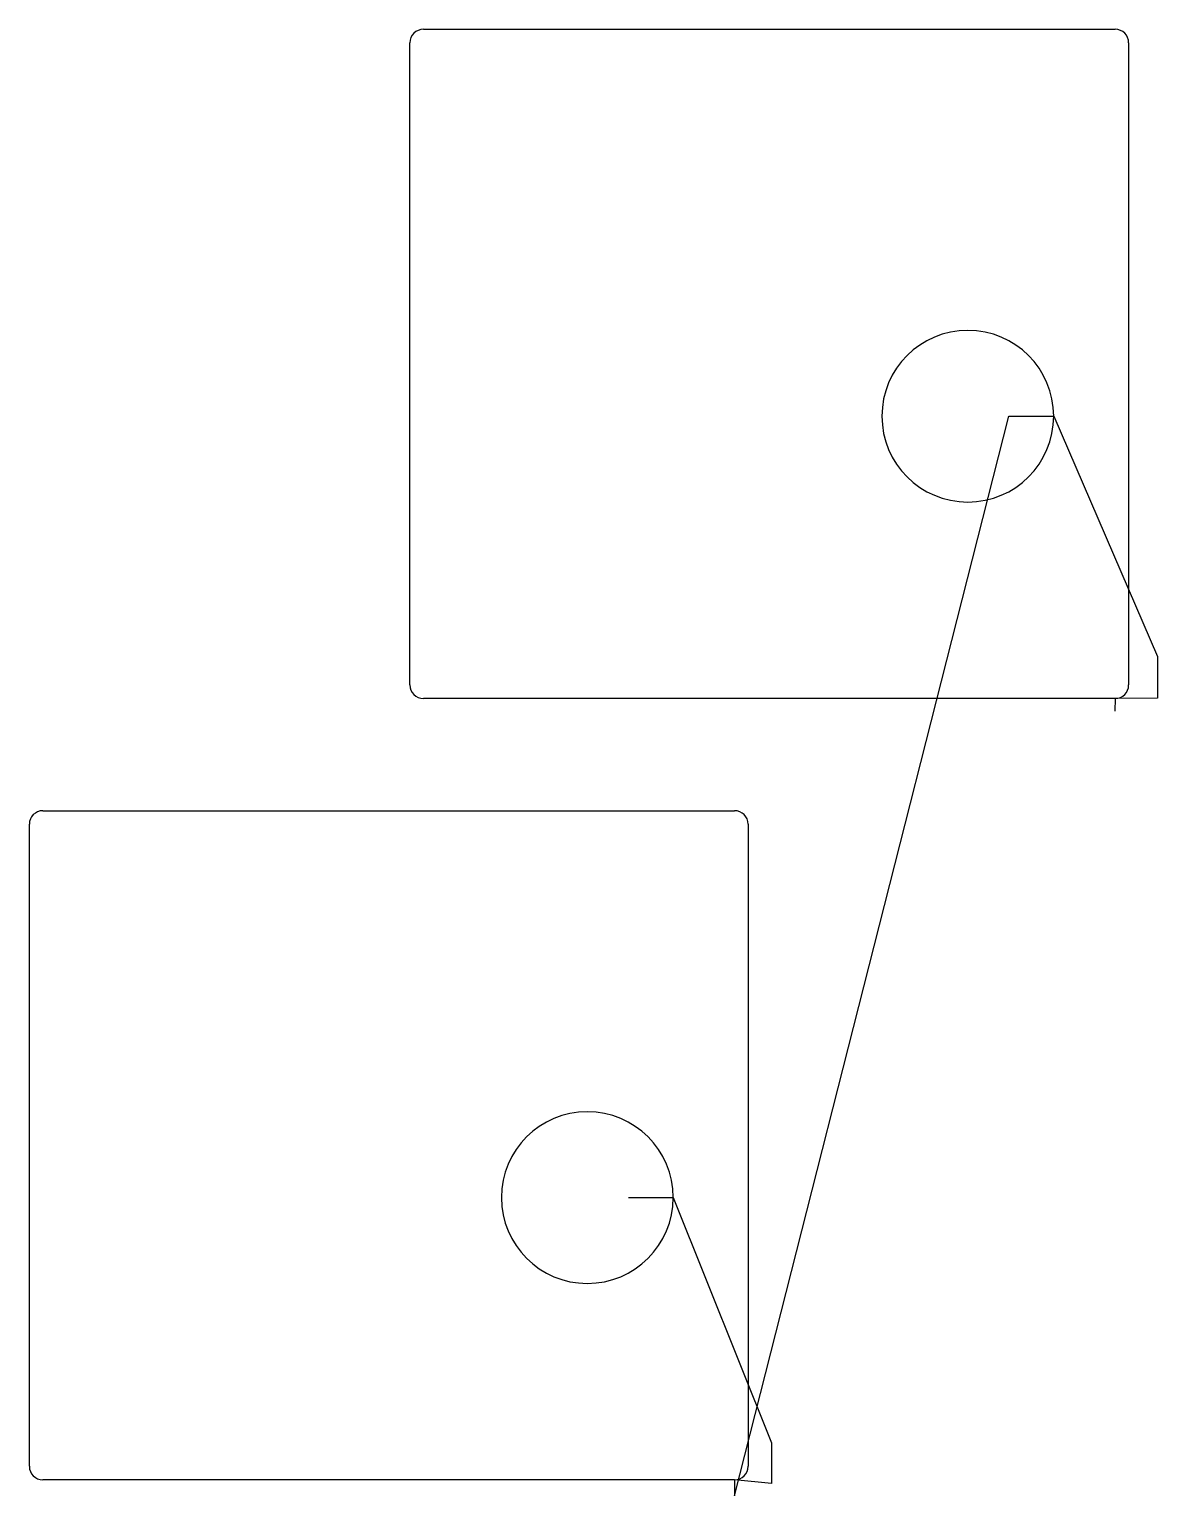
# Model space of a CAD drawing. Header units: metres. Extents: x 57 to 812, y 392 to 1374.
import ezdxf

# ---------------------------------------------------------------- set-up
doc = ezdxf.new("R2010")
doc.units = ezdxf.units.M

msp = doc.modelspace()

# ---------------------------------------------------------------- linework, layer by layer
at = {"layer": 'TOOL_0'}
for p, q in [((311.733, 935.15), (311.733, 1365.15)), ((320.833, 1374.25), (783.833, 1374.25)), ((792.933, 1365.15), (792.933, 935.15)), ((529.125, 392.198), (712.746, 1115.149)), ((712.746, 1115.149), (742.746, 1115.149)), ((742.746, 1115.149), (812.343, 954.266)), ((812.343, 954.266), (812.343, 926.285)), ((783.833, 926.05), (320.833, 926.05)), ((783.833, 926.05), (783.725, 917.564)), ((812.343, 926.285), (783.833, 926.05)), ((66.125, 850.952), (529.125, 850.952)), ((57.025, 411.852), (57.025, 841.852)), ((538.225, 841.852), (538.225, 411.852)), ((458.039, 591.852), (488.039, 591.852)), ((488.039, 591.852), (553.759, 427.63)), ((553.759, 427.63), (553.759, 400.321)), ((529.125, 402.752), (66.125, 402.752)), ((553.759, 400.321), (529.125, 402.752)), ((529.125, 402.752), (529.125, 392.198))]:
    msp.add_line(p, q, dxfattribs=at)
for centre, radius, start, end in [((320.833, 1365.15), 9.1, 90, 180), ((783.833, 1365.15), 9.1, 0, 90), ((685.246, 1115.149), 57.5, 0, 180), ((685.246, 1115.149), 57.5, 180, 0), ((320.833, 935.15), 9.1, 180, 270), ((783.833, 935.15), 9.1, 270, 0), ((66.125, 841.852), 9.1, 90, 180), ((529.125, 841.852), 9.1, 0, 90), ((430.539, 591.852), 57.5, 0, 180), ((430.539, 591.852), 57.5, 180, 0), ((66.125, 411.852), 9.1, 180, 270), ((529.125, 411.852), 9.1, 270, 0)]:
    msp.add_arc(centre, radius, start, end, dxfattribs=at)

doc.saveas('drawing.dxf')
